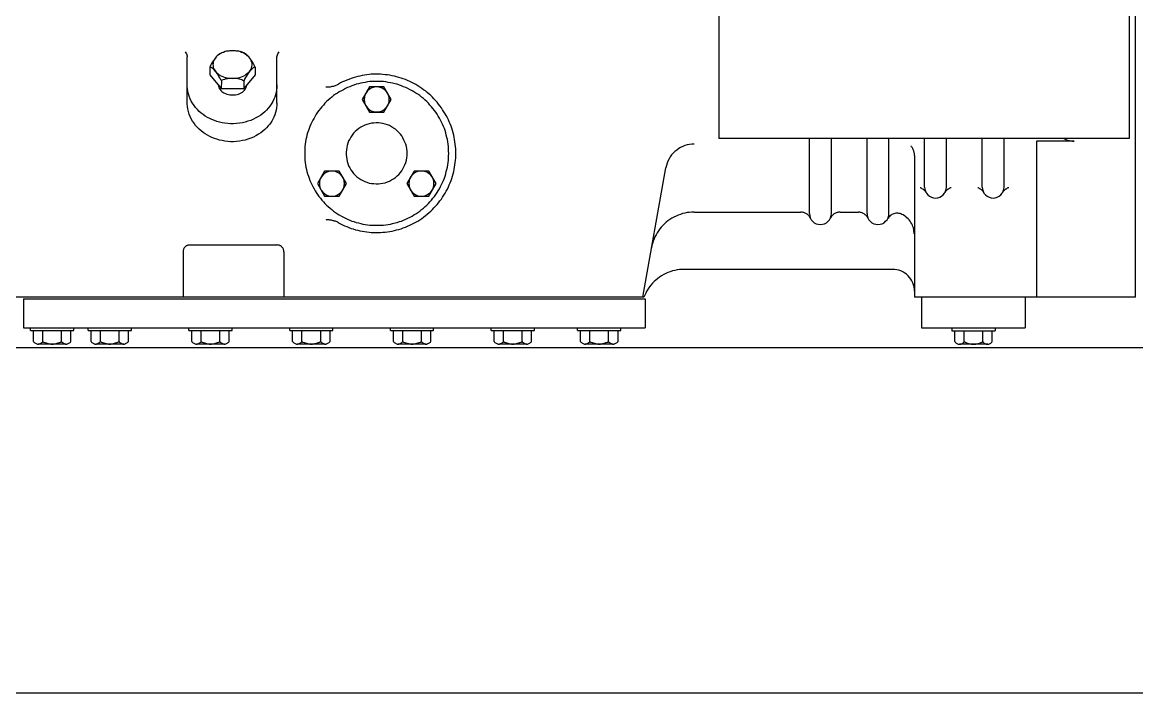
# Model space of a CAD drawing. Extents: x 667 to 1244, y -9 to 355.
# Drawn here: x 967.94 to 987.32, y 63.24 to 74.9 of the extents above; entities that cross this region are included whole.
import ezdxf

# ---------------------------------------------------------------- set-up
doc = ezdxf.new("R2010")
doc.units = 0
doc.header["$MEASUREMENT"] = 0
doc.layers.get('0').update_dxf_attribs({"linetype": 'CONTINUOUS'})

msp = doc.modelspace()

# ---------------------------------------------------------------- linework, layer by layer
for p, q in [((987.297, 70.115), (987.297, 77.323)), ((980.055, 77.282), (980.055, 72.879)), ((987.184, 77.282), (987.184, 72.879)), ((970.81, 73.499), (970.81, 74.299)), ((972.371, 73.492), (972.371, 74.299)), ((971.203, 74.114), (971.204, 73.986)), ((971.989, 74.119), (971.991, 73.986)), ((971.204, 73.986), (971.401, 73.745)), ((971.404, 73.885), (971.401, 73.745)), ((971.991, 73.986), (971.794, 73.745)), ((971.794, 73.875), (971.794, 73.745)), ((971.401, 73.745), (971.794, 73.745)), ((987.184, 72.879), (980.055, 72.879)), ((981.628, 71.571), (981.628, 72.879)), ((982.009, 71.571), (982.009, 72.879)), ((982.631, 71.571), (982.631, 72.879)), ((983.011, 71.571), (983.011, 72.879)), ((983.631, 72.031), (983.631, 72.879)), ((984.011, 72.031), (984.011, 72.879)), ((984.632, 72.031), (984.632, 72.879)), ((985.013, 72.031), (985.013, 72.879)), ((985.578, 72.83), (985.578, 70.115)), ((986.231, 72.83), (985.578, 72.83)), ((983.456, 72.582), (983.456, 70.115)), ((978.734, 70.115), (979.133, 72.366)), ((979.622, 71.597), (981.476, 71.597)), ((982.162, 71.597), (982.479, 71.597)), ((972.371, 71.025), (970.859, 71.025)), ((970.739, 70.905), (970.739, 70.115)), ((972.492, 70.905), (972.492, 70.115)), ((983.075, 70.601), (979.451, 70.601)), ((978.75, 70.115), (967.823, 70.115)), ((967.963, 70.087), (978.775, 70.087)), ((967.963, 70.087), (967.963, 69.587)), ((978.775, 70.087), (978.775, 69.587)), ((985.578, 70.115), (983.456, 70.115)), ((985.379, 70.115), (985.379, 69.584)), ((987.297, 70.115), (985.58, 70.115)), ((967.963, 69.587), (978.775, 69.587)), ((968.086, 69.538), (968.086, 69.587)), ((969.088, 69.538), (969.088, 69.587)), ((969.839, 69.538), (969.839, 69.587)), ((970.839, 69.538), (970.839, 69.587)), ((971.591, 69.538), (971.591, 69.587)), ((972.592, 69.538), (972.592, 69.587)), ((973.344, 69.538), (973.344, 69.587)), ((974.344, 69.538), (974.344, 69.587)), ((975.095, 69.538), (975.095, 69.587)), ((976.097, 69.538), (976.097, 69.587)), ((976.848, 69.538), (976.848, 69.587)), ((977.597, 69.538), (977.597, 69.587)), ((978.35, 69.538), (978.35, 69.587)), ((984.106, 69.584), (984.106, 69.534)), ((984.857, 69.584), (984.857, 69.534)), ((968.138, 69.345), (968.138, 69.538)), ((968.299, 69.345), (968.299, 69.538)), ((968.627, 69.345), (968.627, 69.538)), ((968.789, 69.345), (968.789, 69.538)), ((969.088, 69.538), (969.839, 69.538)), ((969.138, 69.345), (969.138, 69.538)), ((969.302, 69.345), (969.302, 69.538)), ((969.626, 69.345), (969.626, 69.538)), ((969.788, 69.345), (969.788, 69.538)), ((970.839, 69.538), (971.591, 69.538)), ((970.888, 69.345), (970.888, 69.538)), ((971.052, 69.345), (971.052, 69.538)), ((971.379, 69.345), (971.379, 69.538)), ((971.539, 69.345), (971.539, 69.538)), ((972.592, 69.538), (973.344, 69.538)), ((972.641, 69.345), (972.641, 69.538)), ((972.804, 69.345), (972.804, 69.538)), ((973.131, 69.345), (973.131, 69.538)), ((973.294, 69.345), (973.294, 69.538)), ((974.344, 69.538), (975.095, 69.538)), ((974.395, 69.345), (974.395, 69.538)), ((974.557, 69.345), (974.557, 69.538)), ((974.882, 69.345), (974.882, 69.538)), ((975.046, 69.345), (975.046, 69.538)), ((976.097, 69.538), (976.848, 69.538)), ((976.147, 69.345), (976.147, 69.538)), ((976.309, 69.345), (976.309, 69.538)), ((976.635, 69.345), (976.635, 69.538)), ((976.796, 69.345), (976.796, 69.538)), ((977.597, 69.538), (978.35, 69.538)), ((977.647, 69.345), (977.647, 69.538)), ((977.81, 69.345), (977.81, 69.538)), ((978.137, 69.345), (978.137, 69.538)), ((978.3, 69.345), (978.3, 69.538)), ((984.106, 69.534), (984.857, 69.534)), ((984.157, 69.345), (984.157, 69.534)), ((984.319, 69.345), (984.319, 69.534)), ((984.644, 69.345), (984.644, 69.534)), ((984.806, 69.345), (984.806, 69.534)), ((968.707, 69.302), (968.219, 69.302)), ((969.71, 69.302), (969.219, 69.302)), ((971.46, 69.302), (970.972, 69.302)), ((973.211, 69.302), (972.723, 69.302)), ((974.963, 69.302), (974.476, 69.302)), ((976.717, 69.302), (976.228, 69.302)), ((978.218, 69.302), (977.73, 69.302)), ((984.727, 69.298), (984.238, 69.298))]:
    msp.add_line(p, q)
at = {"lineweight": 30, "ltscale": 5}
for p, q in [((1015.46, 69.238), (961.366, 69.238)), ((949.46, 63.238), (1213.554, 63.238)), ((949.46, 63.238), (1129.648, 63.238)), ((949.46, 63.238), (1177.148, 63.238))]:
    msp.add_line(p, q, dxfattribs=at)
for points in [[(971.893, 74.043), (971.909, 74.065), (971.922, 74.085), (971.929, 74.108), (971.936, 74.132), (971.938, 74.152), (971.938, 74.163), (971.938, 74.163), (971.938, 74.182), (971.932, 74.208), (971.924, 74.23), (971.915, 74.251), (971.9, 74.274), (971.883, 74.295), (971.861, 74.315), (971.837, 74.334), (971.812, 74.348), (971.784, 74.365), (971.755, 74.376), (971.723, 74.388), (971.691, 74.395), (971.66, 74.399), (971.629, 74.403), (971.599, 74.403), (971.599, 74.403), (971.567, 74.403), (971.538, 74.399), (971.504, 74.395), (971.472, 74.388), (971.442, 74.376), (971.411, 74.365), (971.384, 74.348), (971.356, 74.334), (971.333, 74.315), (971.314, 74.295), (971.295, 74.274), (971.282, 74.251), (971.27, 74.23), (971.262, 74.208), (971.259, 74.182), (971.258, 74.163), (971.258, 74.163), (971.259, 74.141), (971.262, 74.119), (971.27, 74.096), (971.282, 74.073), (971.295, 74.052), (971.314, 74.03), (971.333, 74.011), (971.356, 73.994), (971.384, 73.976), (971.411, 73.962), (971.442, 73.948), (971.472, 73.938), (971.504, 73.93), (971.538, 73.927), (971.567, 73.924), (971.599, 73.922), (971.599, 73.922), (971.629, 73.924), (971.66, 73.927), (971.691, 73.93), (971.723, 73.938), (971.755, 73.948), (971.784, 73.962), (971.812, 73.976), (971.837, 73.994), (971.861, 74.011), (971.883, 74.03), (971.893, 74.043)], [(971.794, 74.365), (971.776, 74.374), (971.757, 74.382), (971.733, 74.389), (971.708, 74.395), (971.679, 74.398), (971.652, 74.401), (971.624, 74.403), (971.605, 74.403), (971.605, 74.403), (971.577, 74.403), (971.551, 74.401), (971.522, 74.398), (971.496, 74.394), (971.471, 74.388), (971.447, 74.38), (971.428, 74.371), (971.414, 74.365)], [(970.775, 74.384), (970.788, 74.37), (970.799, 74.352), (970.805, 74.334), (970.81, 74.317), (970.81, 74.299), (970.81, 74.299)], [(971.41, 74.365), (971.392, 74.358), (971.375, 74.348), (971.356, 74.334), (971.334, 74.317), (971.315, 74.295), (971.294, 74.271), (971.273, 74.242), (971.252, 74.213), (971.234, 74.179), (971.216, 74.146), (971.203, 74.114)], [(971.989, 74.119), (971.979, 74.143), (971.97, 74.167), (971.956, 74.19), (971.939, 74.214), (971.928, 74.233), (971.928, 74.233), (971.912, 74.256), (971.896, 74.277), (971.879, 74.3), (971.861, 74.318), (971.843, 74.336), (971.828, 74.348), (971.812, 74.358), (971.801, 74.365), (971.794, 74.365)], [(972.371, 74.299), (972.374, 74.317), (972.378, 74.334), (972.385, 74.352), (972.395, 74.37), (972.408, 74.384)], [(971.401, 73.885), (971.39, 73.909), (971.379, 73.933), (971.362, 73.958), (971.349, 73.98), (971.344, 73.987), (971.344, 73.987), (971.332, 74.009), (971.314, 74.03), (971.295, 74.051), (971.277, 74.072), (971.259, 74.087), (971.244, 74.101), (971.23, 74.111), (971.218, 74.115), (971.209, 74.118), (971.203, 74.114)], [(971.989, 74.119), (971.971, 74.114), (971.953, 74.101), (971.933, 74.085), (971.914, 74.067), (971.893, 74.043), (971.872, 74.015), (971.853, 73.987), (971.833, 73.953), (971.813, 73.92), (971.798, 73.886), (971.794, 73.875)], [(971.793, 73.875), (971.779, 73.885), (971.761, 73.895), (971.739, 73.903), (971.715, 73.909), (971.688, 73.915), (971.662, 73.919), (971.632, 73.92), (971.606, 73.922), (971.594, 73.922), (971.594, 73.922), (971.565, 73.922), (971.538, 73.92), (971.51, 73.916), (971.482, 73.913), (971.46, 73.906), (971.433, 73.899), (971.414, 73.891), (971.404, 73.885)], [(975.357, 72.617), (975.355, 72.659), (975.353, 72.698), (975.351, 72.74), (975.346, 72.779), (975.34, 72.819), (975.333, 72.858), (975.326, 72.897), (975.315, 72.936), (975.307, 72.974), (975.293, 73.014), (975.281, 73.052), (975.265, 73.087), (975.248, 73.126), (975.233, 73.162), (975.214, 73.198), (975.194, 73.233), (975.174, 73.268), (975.155, 73.301), (975.131, 73.335), (975.109, 73.367), (975.082, 73.4), (975.057, 73.429), (975.031, 73.459), (975.004, 73.49), (974.975, 73.519), (974.946, 73.545), (974.917, 73.572), (974.886, 73.597), (974.852, 73.623), (974.82, 73.647), (974.787, 73.668), (974.753, 73.689), (974.719, 73.709), (974.684, 73.726), (974.648, 73.747), (974.613, 73.764), (974.572, 73.778), (974.538, 73.794), (974.5, 73.806), (974.461, 73.82), (974.423, 73.83), (974.382, 73.839), (974.344, 73.848), (974.305, 73.854), (974.263, 73.861), (974.225, 73.866), (974.185, 73.867), (974.145, 73.87), (974.106, 73.87), (974.064, 73.87), (974.025, 73.867), (973.983, 73.866), (973.944, 73.861), (973.905, 73.854), (973.866, 73.848), (973.826, 73.839), (973.787, 73.83), (973.749, 73.82), (973.71, 73.806), (973.672, 73.794), (973.635, 73.778), (973.597, 73.764), (973.563, 73.747), (973.525, 73.726), (973.491, 73.709), (973.455, 73.689), (973.422, 73.668), (973.388, 73.647), (973.356, 73.623), (973.324, 73.597), (973.294, 73.572), (973.263, 73.545), (973.234, 73.519), (973.205, 73.49), (973.178, 73.459), (973.151, 73.429), (973.126, 73.4), (973.101, 73.367), (973.077, 73.335), (973.055, 73.301), (973.035, 73.268), (973.015, 73.233), (972.994, 73.198), (972.977, 73.162), (972.959, 73.126), (972.945, 73.087), (972.93, 73.052), (972.918, 73.014), (972.903, 72.974), (972.892, 72.936), (972.884, 72.897), (972.875, 72.858), (972.869, 72.819), (972.863, 72.779), (972.858, 72.74), (972.854, 72.698), (972.854, 72.659), (972.854, 72.62), (972.854, 72.578), (972.854, 72.539), (972.858, 72.498), (972.863, 72.458), (972.869, 72.418), (972.875, 72.379), (972.884, 72.34), (972.892, 72.301), (972.903, 72.263), (972.918, 72.223), (972.93, 72.185), (972.945, 72.149), (972.959, 72.111), (972.977, 72.075), (972.994, 72.04), (973.015, 72.004), (973.035, 71.97), (973.055, 71.936), (973.077, 71.903), (973.101, 71.871), (973.126, 71.837), (973.151, 71.807), (973.178, 71.778), (973.205, 71.746), (973.234, 71.719), (973.263, 71.693), (973.294, 71.666), (973.324, 71.641), (973.356, 71.614), (973.388, 71.59), (973.422, 71.569), (973.455, 71.55), (973.491, 71.527), (973.525, 71.509), (973.563, 71.49), (973.597, 71.472), (973.635, 71.459), (973.672, 71.442), (973.71, 71.431), (973.749, 71.417), (973.787, 71.408), (973.826, 71.398), (973.866, 71.39), (973.905, 71.384), (973.944, 71.375), (973.983, 71.372), (974.025, 71.369), (974.064, 71.369), (974.104, 71.369), (974.145, 71.369), (974.185, 71.369), (974.225, 71.372), (974.263, 71.375), (974.305, 71.384), (974.344, 71.39), (974.382, 71.398), (974.423, 71.408), (974.461, 71.417), (974.5, 71.431), (974.538, 71.442), (974.572, 71.459), (974.613, 71.472), (974.648, 71.49), (974.684, 71.509), (974.719, 71.527), (974.753, 71.55), (974.787, 71.569), (974.82, 71.59), (974.852, 71.614), (974.886, 71.641), (974.917, 71.666), (974.946, 71.693), (974.975, 71.719), (975.004, 71.746), (975.031, 71.778), (975.057, 71.807), (975.082, 71.837), (975.109, 71.871), (975.131, 71.903), (975.155, 71.936), (975.174, 71.97), (975.194, 72.004), (975.214, 72.04), (975.233, 72.075), (975.248, 72.111), (975.265, 72.149), (975.281, 72.185), (975.293, 72.223), (975.307, 72.263), (975.315, 72.301), (975.326, 72.34), (975.333, 72.379), (975.34, 72.418), (975.346, 72.458), (975.351, 72.498), (975.353, 72.539), (975.355, 72.578), (975.357, 72.617)], [(973.221, 73.775), (973.234, 73.775), (973.246, 73.775), (973.263, 73.775), (973.277, 73.775), (973.289, 73.776), (973.303, 73.778), (973.317, 73.781), (973.332, 73.785), (973.345, 73.787), (973.359, 73.79), (973.373, 73.796), (973.386, 73.8), (973.398, 73.804), (973.415, 73.81), (973.426, 73.816), (973.438, 73.821)], [(973.438, 71.413), (973.473, 71.393), (973.508, 71.375), (973.546, 71.36), (973.583, 71.345), (973.619, 71.331), (973.659, 71.314), (973.696, 71.305), (973.735, 71.291), (973.776, 71.281), (973.814, 71.274), (973.854, 71.265), (973.893, 71.26), (973.933, 71.252), (973.974, 71.247), (974.011, 71.243), (974.053, 71.242), (974.091, 71.242), (974.134, 71.242), (974.173, 71.242), (974.214, 71.246), (974.254, 71.25), (974.292, 71.256), (974.334, 71.26), (974.373, 71.267), (974.414, 71.276), (974.451, 71.288), (974.49, 71.296), (974.528, 71.309), (974.567, 71.323), (974.604, 71.337), (974.642, 71.352), (974.68, 71.369), (974.715, 71.386), (974.751, 71.404), (974.785, 71.423), (974.82, 71.442), (974.855, 71.462), (974.887, 71.486), (974.919, 71.512), (974.953, 71.536), (974.984, 71.559), (975.015, 71.588), (975.046, 71.612), (975.074, 71.641), (975.1, 71.67), (975.129, 71.699), (975.156, 71.731), (975.18, 71.76), (975.205, 71.794), (975.229, 71.825), (975.251, 71.859), (975.272, 71.892), (975.294, 71.928), (975.314, 71.961), (975.333, 71.999), (975.351, 72.035), (975.367, 72.071), (975.383, 72.107), (975.398, 72.145), (975.41, 72.183), (975.422, 72.221), (975.432, 72.261), (975.445, 72.301), (975.452, 72.337), (975.46, 72.378), (975.465, 72.418), (975.471, 72.458), (975.476, 72.498), (975.479, 72.536), (975.479, 72.578), (975.479, 72.617), (975.479, 72.659), (975.479, 72.7), (975.476, 72.74), (975.471, 72.779), (975.465, 72.821), (975.46, 72.86), (975.452, 72.897), (975.445, 72.936), (975.432, 72.978), (975.422, 73.016), (975.41, 73.055), (975.398, 73.093), (975.383, 73.13), (975.367, 73.168), (975.351, 73.204), (975.333, 73.239), (975.314, 73.276), (975.294, 73.309), (975.272, 73.344), (975.251, 73.378), (975.229, 73.411), (975.205, 73.443), (975.18, 73.477), (975.156, 73.507), (975.129, 73.538), (975.1, 73.568), (975.074, 73.597), (975.046, 73.623), (975.015, 73.651), (974.984, 73.678), (974.953, 73.704), (974.919, 73.726), (974.887, 73.749), (974.855, 73.772), (974.82, 73.794), (974.785, 73.814), (974.751, 73.834), (974.715, 73.854), (974.68, 73.87), (974.642, 73.885), (974.604, 73.901), (974.567, 73.916), (974.528, 73.928), (974.49, 73.939), (974.451, 73.951), (974.414, 73.962), (974.373, 73.97), (974.334, 73.977), (974.292, 73.982), (974.254, 73.987), (974.214, 73.991), (974.173, 73.994), (974.134, 73.995), (974.091, 73.995), (974.053, 73.994), (974.011, 73.994), (973.974, 73.989), (973.933, 73.986), (973.893, 73.98), (973.854, 73.971), (973.814, 73.963), (973.776, 73.956), (973.735, 73.946), (973.696, 73.933), (973.659, 73.922), (973.619, 73.906), (973.583, 73.892), (973.546, 73.877), (973.508, 73.861), (973.473, 73.843), (973.438, 73.824), (973.438, 73.821)], [(972.371, 73.808), (972.371, 73.767), (972.365, 73.721), (972.359, 73.678), (972.347, 73.639), (972.335, 73.599), (972.317, 73.559), (972.3, 73.523), (972.279, 73.49), (972.269, 73.472), (972.269, 73.472), (972.245, 73.438), (972.218, 73.405), (972.19, 73.373), (972.159, 73.343), (972.123, 73.314), (972.088, 73.283), (972.048, 73.259), (972.005, 73.235), (971.961, 73.212), (971.915, 73.192), (971.866, 73.176), (971.819, 73.162), (971.769, 73.149), (971.719, 73.143), (971.667, 73.136), (971.614, 73.134), (971.565, 73.134), (971.514, 73.136), (971.466, 73.143), (971.417, 73.149), (971.37, 73.16), (971.325, 73.174), (971.282, 73.19), (971.241, 73.205), (971.201, 73.223), (971.201, 73.223), (971.163, 73.244), (971.125, 73.266), (971.089, 73.292), (971.054, 73.317), (971.02, 73.347), (970.987, 73.381), (970.956, 73.414), (970.929, 73.452), (970.904, 73.49), (970.882, 73.528), (970.859, 73.569), (970.844, 73.613), (970.83, 73.654), (970.821, 73.7), (970.815, 73.743), (970.81, 73.787), (970.81, 73.808)], [(971.352, 73.804), (971.354, 73.787), (971.358, 73.77), (971.367, 73.749), (971.379, 73.733), (971.392, 73.714), (971.41, 73.697), (971.428, 73.682), (971.449, 73.671), (971.475, 73.658), (971.5, 73.648), (971.527, 73.642), (971.551, 73.639), (971.577, 73.635), (971.599, 73.635), (971.599, 73.635), (971.623, 73.637), (971.648, 73.639), (971.676, 73.644), (971.701, 73.651), (971.727, 73.659), (971.748, 73.672), (971.772, 73.686), (971.79, 73.702), (971.808, 73.718), (971.819, 73.735), (971.831, 73.754), (971.837, 73.772), (971.843, 73.79), (971.846, 73.804)], [(973.852, 73.557), (973.98, 73.338), (974.231, 73.338), (974.358, 73.557), (974.231, 73.775), (973.98, 73.775), (973.852, 73.557)], [(974.324, 73.557), (974.319, 73.597), (974.309, 73.637), (974.291, 73.672), (974.266, 73.704), (974.237, 73.732), (974.201, 73.753), (974.164, 73.767), (974.124, 73.775), (974.085, 73.775), (974.044, 73.767), (974.007, 73.753), (973.974, 73.732), (973.943, 73.704), (973.919, 73.672), (973.901, 73.637), (973.89, 73.597), (973.885, 73.557), (973.89, 73.516), (973.901, 73.477), (973.919, 73.442), (973.943, 73.41), (973.974, 73.382), (974.007, 73.361), (974.044, 73.347), (974.085, 73.339), (974.124, 73.339), (974.164, 73.347), (974.201, 73.361), (974.237, 73.382), (974.266, 73.41), (974.291, 73.442), (974.309, 73.477), (974.319, 73.516), (974.324, 73.557)], [(972.371, 73.499), (972.371, 73.456), (972.365, 73.411), (972.359, 73.371), (972.347, 73.329), (972.335, 73.29), (972.317, 73.25), (972.3, 73.212), (972.279, 73.179), (972.269, 73.162), (972.269, 73.162), (972.245, 73.128), (972.218, 73.095), (972.19, 73.063), (972.159, 73.034), (972.123, 73.003), (972.088, 72.977), (972.048, 72.95), (972.005, 72.925), (971.961, 72.903), (971.915, 72.883), (971.866, 72.865), (971.819, 72.851), (971.769, 72.84), (971.719, 72.832), (971.667, 72.827), (971.614, 72.822), (971.565, 72.822), (971.514, 72.827), (971.466, 72.832), (971.417, 72.84), (971.37, 72.851), (971.325, 72.864), (971.282, 72.878), (971.241, 72.895), (971.201, 72.915), (971.201, 72.915), (971.163, 72.935), (971.125, 72.957), (971.089, 72.982), (971.054, 73.01), (971.02, 73.04), (970.987, 73.071), (970.956, 73.105), (970.929, 73.143), (970.904, 73.179), (970.882, 73.219), (970.859, 73.262), (970.844, 73.301), (970.83, 73.347), (970.821, 73.391), (970.815, 73.434), (970.81, 73.478), (970.81, 73.499)], [(974.634, 72.617), (974.634, 72.659), (974.628, 72.698), (974.62, 72.738), (974.61, 72.778), (974.596, 72.815), (974.578, 72.851), (974.561, 72.888), (974.54, 72.921), (974.516, 72.953), (974.49, 72.984), (974.461, 73.01), (974.429, 73.038), (974.397, 73.06), (974.364, 73.081), (974.326, 73.101), (974.29, 73.114), (974.252, 73.128), (974.214, 73.138), (974.173, 73.144), (974.134, 73.148), (974.093, 73.149), (974.053, 73.145), (974.012, 73.143), (973.974, 73.134), (973.936, 73.122), (973.898, 73.109), (973.863, 73.091), (973.826, 73.073), (973.793, 73.049), (973.762, 73.024), (973.731, 72.997), (973.703, 72.968), (973.679, 72.936), (973.657, 72.903), (973.635, 72.868), (973.617, 72.834), (973.603, 72.797), (973.592, 72.758), (973.583, 72.719), (973.578, 72.679), (973.574, 72.639), (973.574, 72.599), (973.578, 72.559), (973.583, 72.518), (973.592, 72.48), (973.603, 72.442), (973.617, 72.402), (973.635, 72.369), (973.657, 72.335), (973.679, 72.301), (973.703, 72.268), (973.731, 72.239), (973.762, 72.212), (973.793, 72.188), (973.826, 72.166), (973.863, 72.146), (973.898, 72.128), (973.936, 72.116), (973.974, 72.103), (974.012, 72.096), (974.053, 72.092), (974.093, 72.087), (974.134, 72.089), (974.173, 72.093), (974.214, 72.099), (974.252, 72.109), (974.29, 72.122), (974.326, 72.136), (974.364, 72.156), (974.397, 72.177), (974.429, 72.201), (974.461, 72.227), (974.49, 72.253), (974.516, 72.284), (974.54, 72.317), (974.561, 72.35), (974.578, 72.387), (974.596, 72.422), (974.61, 72.46), (974.62, 72.499), (974.628, 72.539), (974.634, 72.578), (974.634, 72.617)], [(986.041, 72.882), (986.051, 72.876), (986.061, 72.87), (986.073, 72.865), (986.084, 72.86), (986.097, 72.857), (986.107, 72.851), (986.12, 72.848), (986.131, 72.845), (986.144, 72.843), (986.155, 72.839), (986.168, 72.836), (986.179, 72.834), (986.193, 72.834), (986.204, 72.832), (986.216, 72.832), (986.228, 72.83), (986.231, 72.83)], [(979.626, 72.779), (979.585, 72.779), (979.545, 72.773), (979.504, 72.765), (979.464, 72.755), (979.427, 72.74), (979.388, 72.722), (979.355, 72.702), (979.321, 72.677), (979.289, 72.651), (979.26, 72.621), (979.232, 72.591), (979.208, 72.559), (979.187, 72.521), (979.169, 72.486), (979.154, 72.449), (979.142, 72.408), (979.133, 72.366), (979.133, 72.366)], [(983.456, 72.582), (983.456, 72.594), (983.456, 72.606), (983.454, 72.617), (983.451, 72.63), (983.448, 72.639), (983.445, 72.653), (983.441, 72.663), (983.439, 72.675), (983.434, 72.684), (983.427, 72.694), (983.425, 72.706), (983.418, 72.716), (983.41, 72.726), (983.402, 72.734), (983.396, 72.744), (983.389, 72.751), (983.389, 72.751)], [(973.073, 72.093), (973.199, 71.873), (973.453, 71.873), (973.581, 72.093), (973.453, 72.312), (973.199, 72.312), (973.073, 72.093)], [(973.546, 72.093), (973.54, 72.135), (973.531, 72.174), (973.514, 72.207), (973.487, 72.241), (973.458, 72.268), (973.424, 72.288), (973.386, 72.304), (973.348, 72.311), (973.306, 72.311), (973.265, 72.304), (973.229, 72.288), (973.196, 72.268), (973.167, 72.241), (973.14, 72.207), (973.122, 72.174), (973.112, 72.135), (973.108, 72.093), (973.112, 72.054), (973.122, 72.014), (973.14, 71.979), (973.167, 71.946), (973.196, 71.921), (973.229, 71.898), (973.265, 71.883), (973.306, 71.876), (973.348, 71.876), (973.386, 71.883), (973.424, 71.898), (973.458, 71.921), (973.487, 71.946), (973.514, 71.979), (973.531, 72.014), (973.54, 72.054), (973.546, 72.093)], [(974.63, 72.093), (974.756, 71.873), (975.009, 71.873), (975.137, 72.093), (975.009, 72.312), (974.756, 72.312), (974.63, 72.093)], [(975.1, 72.093), (975.098, 72.135), (975.085, 72.174), (975.067, 72.209), (975.044, 72.241), (975.013, 72.268), (974.979, 72.291), (974.942, 72.304), (974.901, 72.312), (974.863, 72.312), (974.82, 72.304), (974.785, 72.291), (974.751, 72.268), (974.72, 72.241), (974.695, 72.209), (974.677, 72.174), (974.668, 72.135), (974.663, 72.093), (974.668, 72.054), (974.677, 72.014), (974.695, 71.976), (974.72, 71.946), (974.751, 71.921), (974.785, 71.897), (974.82, 71.883), (974.863, 71.874), (974.901, 71.874), (974.942, 71.883), (974.979, 71.897), (975.013, 71.921), (975.044, 71.946), (975.067, 71.976), (975.085, 72.014), (975.098, 72.054), (975.1, 72.093)], [(983.657, 71.936), (983.653, 71.946), (983.646, 71.954), (983.64, 71.959), (983.638, 71.965), (983.629, 71.973), (983.622, 71.979), (983.617, 71.985), (983.611, 71.99), (983.606, 71.994), (983.597, 71.999), (983.589, 72.004), (983.582, 72.008), (983.573, 72.013), (983.567, 72.017), (983.56, 72.02), (983.553, 72.022)], [(983.631, 72.031), (983.635, 71.994), (983.645, 71.959), (983.663, 71.928), (983.687, 71.898), (983.716, 71.874), (983.749, 71.859), (983.784, 71.847), (983.821, 71.841), (983.858, 71.847), (983.893, 71.859), (983.926, 71.874), (983.954, 71.898), (983.978, 71.928), (983.996, 71.959), (984.007, 71.994), (984.011, 72.031)], [(984.092, 72.022), (984.083, 72.02), (984.074, 72.017), (984.067, 72.013), (984.058, 72.008), (984.052, 72.004), (984.045, 71.999), (984.036, 71.994), (984.031, 71.99), (984.023, 71.985), (984.017, 71.979), (984.011, 71.973), (984.005, 71.965), (984.002, 71.959), (983.993, 71.954), (983.99, 71.946), (983.986, 71.936)], [(984.658, 71.936), (984.654, 71.946), (984.648, 71.954), (984.642, 71.959), (984.638, 71.965), (984.63, 71.973), (984.624, 71.979), (984.618, 71.985), (984.613, 71.99), (984.606, 71.994), (984.599, 71.999), (984.591, 72.004), (984.582, 72.008), (984.575, 72.013), (984.567, 72.017), (984.562, 72.02), (984.553, 72.022)], [(984.632, 72.031), (984.635, 71.994), (984.647, 71.959), (984.663, 71.928), (984.687, 71.898), (984.716, 71.874), (984.751, 71.859), (984.786, 71.847), (984.822, 71.841), (984.86, 71.847), (984.894, 71.859), (984.928, 71.874), (984.956, 71.898), (984.979, 71.928), (984.996, 71.959), (985.009, 71.994), (985.013, 72.031)], [(985.093, 72.022), (985.084, 72.02), (985.076, 72.017), (985.067, 72.013), (985.06, 72.008), (985.052, 72.004), (985.046, 71.999), (985.038, 71.994), (985.032, 71.99), (985.025, 71.985), (985.019, 71.979), (985.013, 71.973), (985.006, 71.965), (985.003, 71.959), (984.995, 71.954), (984.991, 71.946), (984.987, 71.936)], [(979.622, 71.597), (979.58, 71.597), (979.54, 71.593), (979.501, 71.588), (979.46, 71.581), (979.421, 71.571), (979.384, 71.557), (979.345, 71.543), (979.309, 71.527), (979.271, 71.512), (979.238, 71.491), (979.203, 71.471), (979.169, 71.447), (979.137, 71.422), (979.108, 71.393), (979.08, 71.366), (979.051, 71.337), (979.026, 71.305), (979.002, 71.274), (978.98, 71.238), (978.962, 71.204), (978.942, 71.167), (978.927, 71.132), (978.913, 71.093), (978.899, 71.052), (978.891, 71.015), (978.883, 70.976), (978.883, 70.976)], [(981.648, 71.486), (981.639, 71.5), (981.634, 71.512), (981.627, 71.522), (981.619, 71.533), (981.609, 71.543), (981.598, 71.55), (981.587, 71.559), (981.577, 71.567), (981.563, 71.575), (981.555, 71.579), (981.542, 71.585), (981.528, 71.589), (981.517, 71.593), (981.5, 71.594), (981.489, 71.597), (981.476, 71.597)], [(981.628, 71.571), (981.633, 71.536), (981.642, 71.498), (981.66, 71.465), (981.684, 71.437), (981.713, 71.413), (981.747, 71.395), (981.78, 71.386), (981.818, 71.38), (981.857, 71.386), (981.89, 71.395), (981.924, 71.413), (981.952, 71.437), (981.975, 71.465), (981.993, 71.498), (982.004, 71.536), (982.009, 71.571), (982.009, 71.571)], [(982.162, 71.597), (982.147, 71.597), (982.136, 71.594), (982.121, 71.593), (982.109, 71.589), (982.095, 71.585), (982.084, 71.579), (982.071, 71.575), (982.06, 71.567), (982.048, 71.559), (982.038, 71.55), (982.028, 71.543), (982.019, 71.533), (982.01, 71.522), (982.004, 71.512), (981.998, 71.5), (981.991, 71.486), (981.991, 71.486)], [(982.649, 71.486), (982.642, 71.5), (982.636, 71.512), (982.628, 71.522), (982.619, 71.533), (982.611, 71.543), (982.599, 71.55), (982.588, 71.559), (982.579, 71.567), (982.565, 71.575), (982.555, 71.579), (982.543, 71.585), (982.53, 71.589), (982.517, 71.593), (982.502, 71.594), (982.49, 71.597), (982.479, 71.597)], [(982.631, 71.571), (982.633, 71.536), (982.644, 71.498), (982.661, 71.465), (982.685, 71.437), (982.714, 71.413), (982.747, 71.395), (982.782, 71.386), (982.818, 71.38), (982.859, 71.386), (982.892, 71.395), (982.926, 71.413), (982.952, 71.437), (982.977, 71.465), (982.996, 71.498), (983.007, 71.536), (983.011, 71.571), (983.011, 71.571)], [(983.237, 71.557), (983.22, 71.567), (983.203, 71.571), (983.185, 71.575), (983.165, 71.576), (983.148, 71.576), (983.13, 71.576), (983.112, 71.575), (983.094, 71.569), (983.078, 71.564), (983.063, 71.556), (983.047, 71.545), (983.031, 71.536), (983.018, 71.522), (983.007, 71.508), (982.996, 71.494), (982.987, 71.478)], [(983.45, 71.217), (983.448, 71.242), (983.445, 71.27), (983.441, 71.296), (983.436, 71.323), (983.426, 71.346), (983.418, 71.372), (983.407, 71.395), (983.392, 71.419), (983.377, 71.442), (983.363, 71.462), (983.343, 71.48), (983.324, 71.5), (983.305, 71.518), (983.282, 71.533), (983.259, 71.547), (983.237, 71.557)], [(973.438, 71.413), (973.426, 71.422), (973.415, 71.427), (973.398, 71.431), (973.386, 71.437), (973.373, 71.442), (973.359, 71.447), (973.345, 71.448), (973.332, 71.453), (973.317, 71.455), (973.303, 71.457), (973.289, 71.459), (973.277, 71.46), (973.263, 71.462), (973.246, 71.462), (973.234, 71.46), (973.221, 71.459)], [(970.859, 71.025), (970.848, 71.025), (970.837, 71.023), (970.824, 71.022), (970.812, 71.017), (970.804, 71.013), (970.792, 71.008), (970.783, 70.999), (970.775, 70.991), (970.766, 70.984), (970.759, 70.974), (970.754, 70.963), (970.748, 70.952), (970.745, 70.943), (970.742, 70.929), (970.739, 70.919), (970.739, 70.906), (970.739, 70.905)], [(972.492, 70.905), (972.49, 70.919), (972.49, 70.929), (972.487, 70.943), (972.484, 70.952), (972.478, 70.963), (972.473, 70.974), (972.466, 70.984), (972.457, 70.99), (972.449, 70.999), (972.438, 71.008), (972.428, 71.013), (972.419, 71.017), (972.408, 71.022), (972.395, 71.023), (972.383, 71.025), (972.371, 71.028), (972.371, 71.025)], [(979.451, 70.601), (979.409, 70.601), (979.368, 70.597), (979.327, 70.591), (979.288, 70.584), (979.247, 70.573), (979.207, 70.561), (979.169, 70.547), (979.13, 70.53), (979.094, 70.511), (979.059, 70.491), (979.023, 70.468), (978.99, 70.444), (978.959, 70.416), (978.929, 70.39), (978.899, 70.361), (978.871, 70.329), (978.846, 70.296), (978.822, 70.263), (978.8, 70.226), (978.783, 70.19), (978.764, 70.153), (978.75, 70.115), (978.75, 70.115)], [(983.456, 70.22), (983.454, 70.258), (983.448, 70.299), (983.44, 70.332), (983.426, 70.367), (983.41, 70.401), (983.391, 70.433), (983.369, 70.462), (983.343, 70.491), (983.316, 70.518), (983.287, 70.538), (983.253, 70.556), (983.22, 70.573), (983.185, 70.585), (983.148, 70.596), (983.111, 70.6), (983.075, 70.601), (983.075, 70.601)], [(983.579, 70.115), (983.579, 69.584), (985.379, 69.584)], [(968.086, 69.538), (968.84, 69.538), (968.84, 69.587)], [(968.138, 69.345), (968.144, 69.336), (968.152, 69.327), (968.162, 69.321), (968.171, 69.315), (968.184, 69.311), (968.194, 69.305), (968.205, 69.302), (968.219, 69.302), (968.231, 69.302), (968.241, 69.305), (968.252, 69.311), (968.263, 69.315), (968.275, 69.321), (968.284, 69.327), (968.293, 69.336), (968.299, 69.345)], [(968.299, 69.345), (968.318, 69.336), (968.337, 69.327), (968.357, 69.321), (968.377, 69.315), (968.4, 69.311), (968.42, 69.305), (968.439, 69.302), (968.464, 69.302), (968.485, 69.302), (968.505, 69.305), (968.526, 69.311), (968.548, 69.315), (968.567, 69.321), (968.588, 69.327), (968.608, 69.336), (968.624, 69.345), (968.627, 69.345)], [(968.627, 69.345), (968.633, 69.336), (968.641, 69.327), (968.651, 69.321), (968.66, 69.315), (968.672, 69.311), (968.683, 69.305), (968.694, 69.302), (968.707, 69.302), (968.719, 69.302), (968.731, 69.305), (968.741, 69.311), (968.753, 69.315), (968.762, 69.321), (968.774, 69.327), (968.78, 69.336), (968.789, 69.345)], [(969.138, 69.345), (969.145, 69.336), (969.154, 69.327), (969.163, 69.321), (969.173, 69.315), (969.185, 69.311), (969.194, 69.305), (969.206, 69.302), (969.219, 69.302), (969.232, 69.302), (969.241, 69.305), (969.254, 69.311), (969.265, 69.315), (969.275, 69.321), (969.285, 69.327), (969.293, 69.336), (969.302, 69.345)], [(969.302, 69.345), (969.318, 69.336), (969.339, 69.327), (969.358, 69.321), (969.378, 69.315), (969.399, 69.311), (969.421, 69.305), (969.441, 69.302), (969.463, 69.302), (969.484, 69.302), (969.503, 69.305), (969.527, 69.311), (969.547, 69.315), (969.566, 69.321), (969.587, 69.327), (969.606, 69.336), (969.623, 69.345), (969.626, 69.345)], [(969.626, 69.345), (969.632, 69.336), (969.64, 69.327), (969.649, 69.321), (969.661, 69.315), (969.672, 69.311), (969.683, 69.305), (969.693, 69.302), (969.707, 69.302), (969.718, 69.302), (969.731, 69.305), (969.74, 69.311), (969.751, 69.315), (969.763, 69.321), (969.772, 69.327), (969.78, 69.336), (969.788, 69.345)], [(970.888, 69.345), (970.897, 69.336), (970.905, 69.327), (970.915, 69.321), (970.925, 69.315), (970.937, 69.311), (970.947, 69.305), (970.958, 69.302), (970.971, 69.302), (970.985, 69.302), (970.994, 69.305), (971.005, 69.311), (971.016, 69.315), (971.028, 69.321), (971.037, 69.327), (971.045, 69.336), (971.052, 69.345)], [(971.052, 69.345), (971.071, 69.336), (971.09, 69.327), (971.11, 69.321), (971.13, 69.315), (971.152, 69.311), (971.173, 69.305), (971.192, 69.302), (971.215, 69.302), (971.235, 69.302), (971.256, 69.305), (971.277, 69.311), (971.3, 69.315), (971.319, 69.321), (971.338, 69.327), (971.358, 69.336), (971.376, 69.345), (971.379, 69.345)], [(971.379, 69.345), (971.384, 69.336), (971.392, 69.327), (971.401, 69.321), (971.411, 69.315), (971.423, 69.311), (971.433, 69.305), (971.446, 69.302), (971.46, 69.302), (971.471, 69.302), (971.482, 69.305), (971.492, 69.311), (971.504, 69.315), (971.514, 69.321), (971.524, 69.327), (971.532, 69.336), (971.539, 69.345)], [(972.641, 69.345), (972.65, 69.336), (972.656, 69.327), (972.665, 69.321), (972.676, 69.315), (972.687, 69.311), (972.699, 69.305), (972.711, 69.302), (972.722, 69.302), (972.736, 69.302), (972.746, 69.305), (972.758, 69.311), (972.768, 69.315), (972.779, 69.321), (972.789, 69.327), (972.797, 69.336), (972.804, 69.345)], [(972.804, 69.345), (972.821, 69.336), (972.842, 69.327), (972.863, 69.321), (972.882, 69.315), (972.903, 69.311), (972.925, 69.305), (972.945, 69.302), (972.966, 69.302), (972.988, 69.302), (973.01, 69.305), (973.03, 69.311), (973.051, 69.315), (973.073, 69.321), (973.091, 69.327), (973.112, 69.336), (973.129, 69.345), (973.131, 69.345)], [(973.131, 69.345), (973.136, 69.336), (973.144, 69.327), (973.154, 69.321), (973.167, 69.315), (973.178, 69.311), (973.187, 69.305), (973.199, 69.302), (973.211, 69.302), (973.225, 69.302), (973.234, 69.305), (973.246, 69.311), (973.256, 69.315), (973.268, 69.321), (973.278, 69.327), (973.286, 69.336), (973.294, 69.345)], [(974.395, 69.345), (974.401, 69.336), (974.409, 69.327), (974.419, 69.321), (974.429, 69.315), (974.44, 69.311), (974.453, 69.305), (974.462, 69.302), (974.476, 69.302), (974.489, 69.302), (974.5, 69.305), (974.51, 69.311), (974.521, 69.315), (974.534, 69.321), (974.54, 69.327), (974.549, 69.336), (974.557, 69.345)], [(974.557, 69.345), (974.575, 69.336), (974.596, 69.327), (974.614, 69.321), (974.634, 69.315), (974.656, 69.311), (974.677, 69.305), (974.697, 69.302), (974.719, 69.302), (974.741, 69.302), (974.76, 69.305), (974.784, 69.311), (974.803, 69.315), (974.823, 69.321), (974.843, 69.327), (974.865, 69.336), (974.881, 69.345), (974.882, 69.345)], [(974.882, 69.345), (974.887, 69.336), (974.896, 69.327), (974.905, 69.321), (974.918, 69.315), (974.928, 69.311), (974.939, 69.305), (974.949, 69.302), (974.963, 69.302), (974.975, 69.302), (974.986, 69.305), (974.996, 69.311), (975.009, 69.315), (975.02, 69.321), (975.031, 69.327), (975.038, 69.336), (975.046, 69.345)], [(976.147, 69.345), (976.154, 69.336), (976.161, 69.327), (976.171, 69.321), (976.182, 69.315), (976.193, 69.311), (976.203, 69.305), (976.215, 69.302), (976.228, 69.302), (976.24, 69.302), (976.25, 69.305), (976.261, 69.311), (976.273, 69.315), (976.284, 69.321), (976.293, 69.327), (976.302, 69.336), (976.309, 69.345)], [(976.309, 69.345), (976.327, 69.336), (976.346, 69.327), (976.366, 69.321), (976.387, 69.315), (976.407, 69.311), (976.43, 69.305), (976.449, 69.302), (976.47, 69.302), (976.492, 69.302), (976.512, 69.305), (976.536, 69.311), (976.555, 69.315), (976.575, 69.321), (976.596, 69.327), (976.615, 69.336), (976.632, 69.345), (976.635, 69.345)], [(976.635, 69.345), (976.64, 69.336), (976.649, 69.327), (976.658, 69.321), (976.669, 69.315), (976.681, 69.311), (976.692, 69.305), (976.702, 69.302), (976.716, 69.302), (976.727, 69.302), (976.739, 69.305), (976.749, 69.311), (976.76, 69.315), (976.77, 69.321), (976.781, 69.327), (976.788, 69.336), (976.796, 69.345)], [(977.647, 69.345), (977.656, 69.336), (977.663, 69.327), (977.671, 69.321), (977.683, 69.315), (977.692, 69.311), (977.705, 69.305), (977.716, 69.302), (977.728, 69.302), (977.743, 69.302), (977.752, 69.305), (977.763, 69.311), (977.775, 69.315), (977.786, 69.321), (977.795, 69.327), (977.804, 69.336), (977.81, 69.345)], [(977.81, 69.345), (977.827, 69.336), (977.848, 69.327), (977.868, 69.321), (977.889, 69.315), (977.909, 69.311), (977.932, 69.305), (977.951, 69.302), (977.973, 69.302), (977.994, 69.302), (978.016, 69.305), (978.035, 69.311), (978.057, 69.315), (978.079, 69.321), (978.096, 69.327), (978.119, 69.336), (978.134, 69.345), (978.137, 69.345)], [(978.137, 69.345), (978.142, 69.336), (978.151, 69.327), (978.16, 69.321), (978.172, 69.315), (978.184, 69.311), (978.194, 69.305), (978.205, 69.302), (978.218, 69.302), (978.23, 69.302), (978.241, 69.305), (978.253, 69.311), (978.262, 69.315), (978.274, 69.321), (978.285, 69.327), (978.291, 69.336), (978.3, 69.345)], [(984.157, 69.345), (984.163, 69.334), (984.171, 69.326), (984.181, 69.319), (984.191, 69.312), (984.202, 69.307), (984.212, 69.302), (984.224, 69.301), (984.238, 69.298), (984.25, 69.301), (984.259, 69.302), (984.271, 69.307), (984.283, 69.312), (984.294, 69.319), (984.302, 69.326), (984.311, 69.334), (984.319, 69.345)], [(984.319, 69.345), (984.337, 69.334), (984.357, 69.325), (984.376, 69.319), (984.396, 69.312), (984.418, 69.307), (984.439, 69.302), (984.459, 69.301), (984.481, 69.301), (984.502, 69.301), (984.521, 69.302), (984.546, 69.307), (984.564, 69.312), (984.585, 69.319), (984.605, 69.325), (984.624, 69.334), (984.642, 69.345), (984.644, 69.345)], [(984.644, 69.345), (984.649, 69.334), (984.658, 69.326), (984.667, 69.319), (984.68, 69.312), (984.69, 69.307), (984.701, 69.302), (984.711, 69.301), (984.725, 69.298), (984.737, 69.301), (984.748, 69.302), (984.758, 69.307), (984.77, 69.312), (984.78, 69.319), (984.79, 69.326), (984.797, 69.334), (984.806, 69.345)]]:
    msp.add_lwpolyline(points)

doc.saveas('drawing.dxf')
